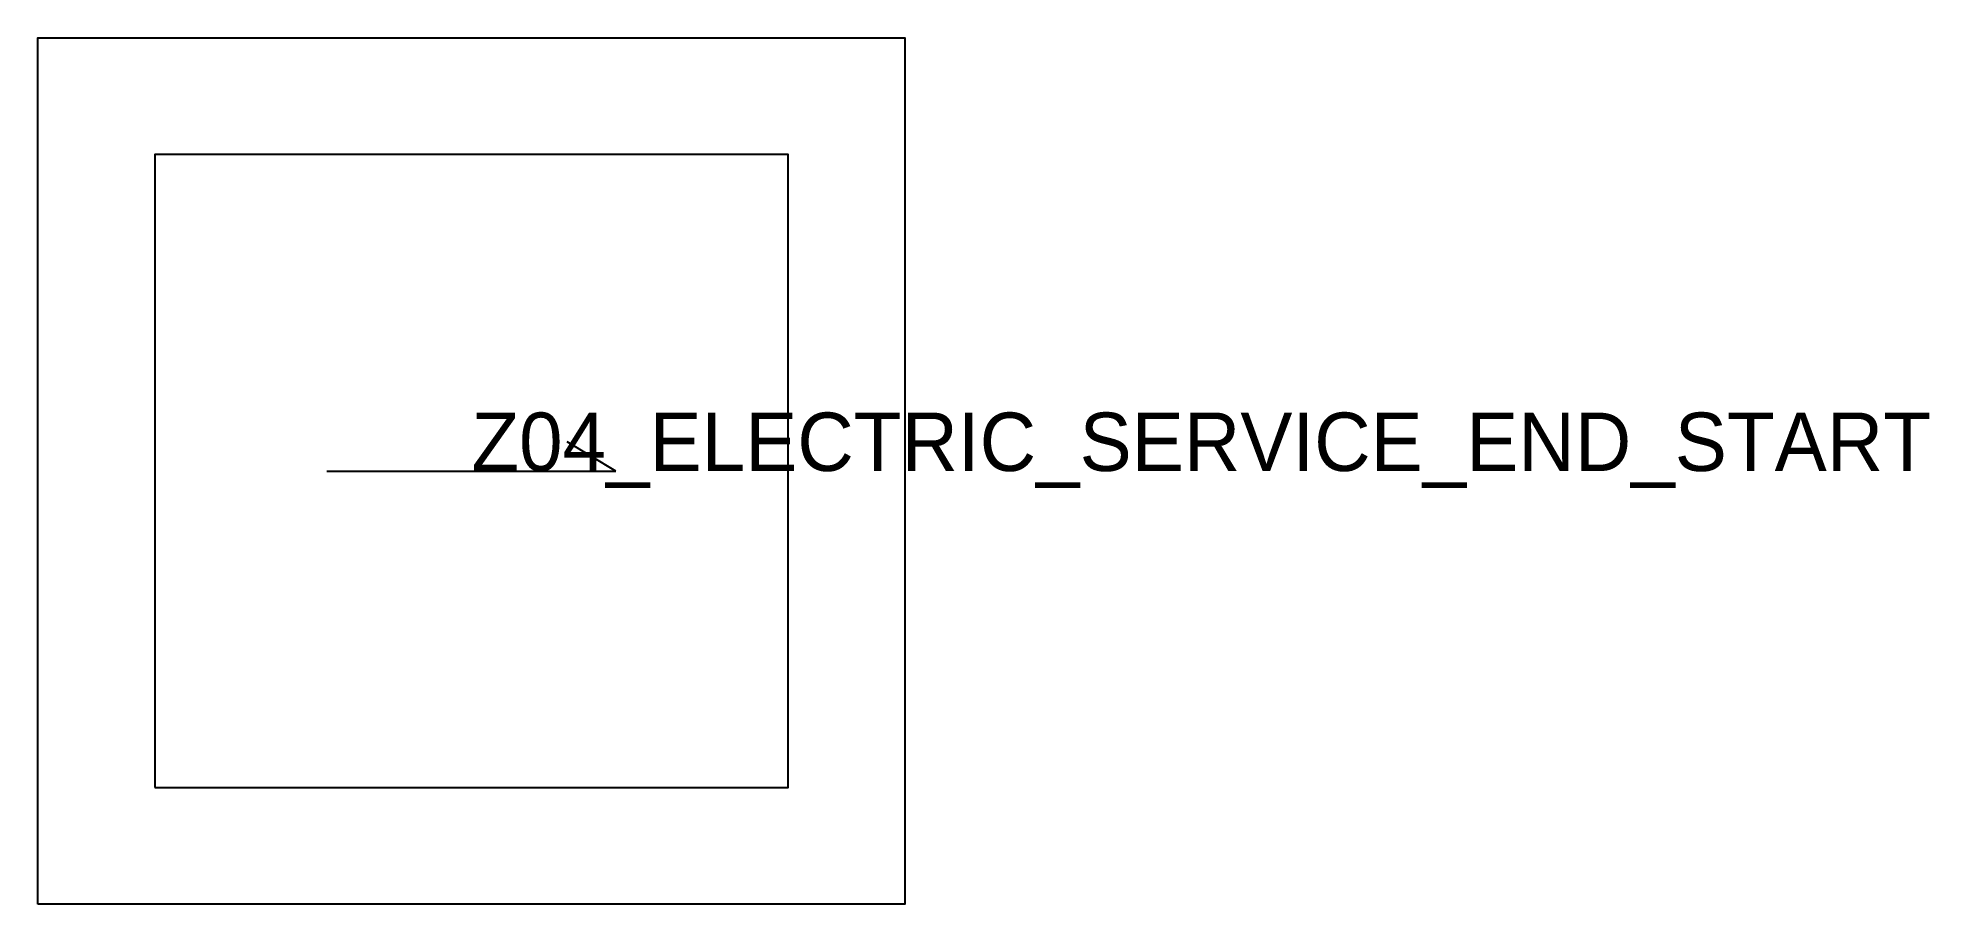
# Model space of a CAD drawing. Header units: millimetres. Extents: x -12 to 182, y -12 to 77.
import ezdxf

# ---------------------------------------------------------------- set-up
doc = ezdxf.new("R2010")
doc.units = ezdxf.units.MM
for name, color, linetype in [('CUT', 1, 'Continuous'), ('GRAIN', 3, 'Continuous'), ('LABEL', 7, 'Continuous'), ('SEW', 5, 'Continuous')]:
    doc.layers.add(name, color=color, linetype=linetype)

msp = doc.modelspace()

# ---------------------------------------------------------------- linework, layer by layer
at = {"layer": 'CUT'}
msp.add_lwpolyline([(-12, -12), (-12, 77), (77, 77), (77, -12), (-12, -12)], close=True, dxfattribs=at)
at = {"layer": 'GRAIN'}
for p, q in [((47.33, 32.5), (42.33, 35.5)), ((17.67, 32.5), (47.33, 32.5))]:
    msp.add_line(p, q, dxfattribs=at)
at = {"layer": 'SEW'}
msp.add_lwpolyline([(0, 0), (65, 0), (65, 65), (0, 65)], close=True, dxfattribs=at)

# ---------------------------------------------------------------- texts
at = {"layer": 'LABEL'}
msp.add_text('Z04_ELECTRIC_SERVICE_END_START', height=6, dxfattribs=at).set_placement((32.5, 32.5))

doc.saveas('drawing.dxf')
